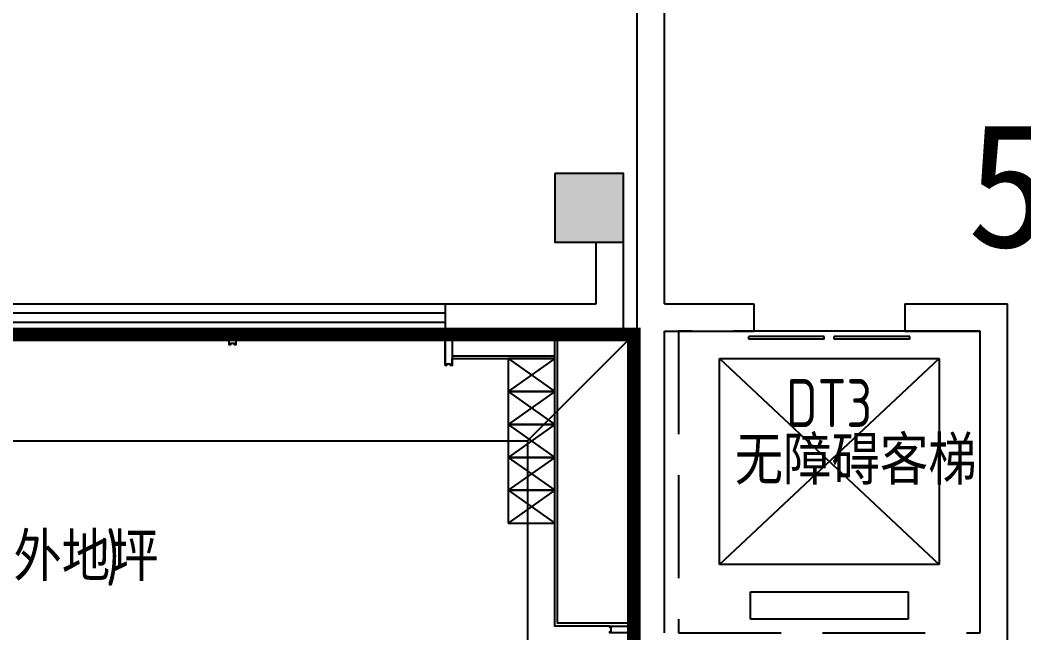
# Model space of a CAD drawing. Extents: x 512858 to 514372, y -232486 to -231710.
# Drawn here: x 513784.67 to 513791.99, y -232423.19 to -232418.73 of the extents above; entities that cross this region are included whole.
import ezdxf

# ---------------------------------------------------------------- set-up
doc = ezdxf.new("R2010")
doc.units = 0
doc.header["$LTSCALE"] = 1000
doc.linetypes.add('CACHE2', pattern=[0.1875, 0.125, -0.0625])
doc.linetypes.add('DASH', pattern=[0.35, 0.25, -0.1])
doc.layers.get('0').update_dxf_attribs({"color": 252})
for name, color, linetype in [('$面积结果', 7, 'Continuous'), ('6#-造型-1F（实施版）石材-STONE-S', 253, 'Continuous'), ('6#-造型-1F（实施版）金属型材-METAL-S', 253, 'Continuous'), ('6#-造型-银白色铝板', 252, 'Continuous'), ('A-ANNO-100-DIM-E', 253, 'Continuous'), ('A-ANNO-20-TXT', 252, 'Continuous'), ('A-DOOR', 252, 'Continuous'), ('A-STAIR', 252, 'Continuous'), ('A-STONE-S', 253, 'Continuous'), ('A-STR-CONC-C', 253, 'Continuous'), ('A-WALL-S', 252, 'Continuous'), ('A-WINDOW', 253, 'Continuous'), ('PUB_HATCH', 252, 'Continuous'), ('面积-计容-商业-1', 3, 'Continuous')]:
    doc.layers.add(name, color=color, linetype=linetype)
doc.styles.add('dw', font='simhei.ttf')
doc.styles.add('TYDG_02', font='TSSDENG.shx', dxfattribs={"width": 0.8, "bigfont": 'hztxt.shx'})

# ---------------------------------------------------------------- blocks, each defined once
blk = doc.blocks.new('2新154_FZH')
blk.add_lwpolyline([(-0.5, -0.5), (0.5, -0.5), (0.5, 0.5), (-0.5, 0.5)], close=True)
at = {"layer": 'PUB_HATCH'}
blk.add_solid([(-0.5, -0.5), (0.5, -0.5), (-0.5, 0.5), (0.5, 0.5)], dxfattribs=at)
blk = doc.blocks.new('2新231F柱')
at = {"layer": 'A-STR-CONC-C', "xscale": 499.9999999998781, "yscale": 499.9999999998781, "zscale": 499.9999999998781, "rotation": 270.0000000000084}
blk.add_blockref('2新154_FZH', (-69712, -11297.8), dxfattribs=at)
blk = doc.blocks.new('2新159a-dhrtu')
at = {"layer": '6#-造型-1F（实施版）金属型材-METAL-S'}
blk.add_lwpolyline([(2202597.2, 332571.2), (2202797.2, 332571.2), (2202797.2, 332521.2), (2202597.2, 332521.2), (2202597.2, 332531.2), (2202607.2, 332531.2), (2202607.2, 332561.2), (2202597.2, 332561.2)], close=True, dxfattribs=at)
blk = doc.blocks.new('2新164a-waraet5465478')
at = {"layer": '6#-造型-1F（实施版）金属型材-METAL-S'}
blk.add_lwpolyline([(2224547.2, 326871.2), (2224547.2, 327121.2), (2224597.2, 327121.2), (2224597.2, 326871.2), (2224587.2, 326871.2), (2224587.2, 326881.2), (2224557.2, 326881.2), (2224557.2, 326871.2)], close=True, dxfattribs=at)
blk = doc.blocks.new('2新157a-dahsedfweo334')
at = {"layer": '6#-造型-1F（实施版）金属型材-METAL-S'}
blk.add_lwpolyline([(2186872.2, 353421.1), (2186922.2, 353421.1), (2186922.2, 353521.1), (2186912.2, 353521.1), (2186912.2, 353511.1), (2186882.2, 353511.1), (2186882.2, 353521.1), (2186872.2, 353521.1)], close=True, dxfattribs=at)
blk = doc.blocks.new('2新75A$C42150BCA')
at = {"layer": '6#-造型-1F（实施版）石材-STONE-S'}
for p, q in [((-100, 19700), (-700, 19700)), ((-100, 19700), (-100, 18954)), ((-100, 18954), (-100, 18296)), ((-100, 18296), (-100, 17550))]:
    blk.add_line(p, q, dxfattribs=at)
for points in [[(-300, 17550), (-700, 17550), (-700, 17980), (-700, 18266), (-700, 18296), (-700, 18954), (-700, 18984), (-700, 19270), (-700, 19300), (-700, 19700)], [(-100, 17570.1), (-680, 17570), (-680, 17980), (-680, 18266), (-680, 18296), (-680, 18954), (-680, 18984), (-680, 19270), (-680, 19300), (-680, 19700)]]:
    blk.add_lwpolyline(points, dxfattribs=at)
at = {"layer": '6#-造型-1F（实施版）金属型材-METAL-S'}
for p, q in [((-1500, 19700), (-1500, 19450)), ((-1450, 19700), (-1450, 19500)), ((-1450, 19450), (-1450, 19500)), ((-100, 17550), (-100, 17500))]:
    blk.add_line(p, q, dxfattribs=at)
at = {"layer": 'A-STONE-S'}
for p, q in [((-1450, 19520), (-700, 19520)), ((-1450, 19500), (-700, 19500))]:
    blk.add_line(p, q, dxfattribs=at)
at = {"layer": '6#-造型-银白色铝板', "xscale": -1, "rotation": 180}
blk.add_blockref('2新157a-dahsedfweo334', (-2189947.2, 373121.1), dxfattribs=at)
at = {"layer": '6#-造型-银白色铝板'}
for name, p in [('2新164a-waraet5465478', (-2226047.2, -307421.2)), ('2新159a-dhrtu', (-2202897.2, -315021.1))]:
    blk.add_blockref(name, p, dxfattribs=at)
blk = doc.blocks.new('2新02$DORLIB2D$00000127')
at = {"color": 0}
for points in [[(-0.5333, 0.7949), (-0.5333, 0.6904)], [(-0.0333, 0.7949), (-0.5333, 0.7949)], [(-0.0333, 0.7949), (-0.0333, 0.6904)], [(0.5333, 0.7949), (0.0333, 0.7949)], [(0.0333, 0.7949), (0.0333, 0.6904)], [(0.5333, 0.7949), (0.5333, 0.6904)], [(-0.0333, 0.6904), (-0.5333, 0.6904)], [(0.5333, 0.6904), (0.0333, 0.6904)], [(0.5, 0.5), (-0.5, 0.5)]]:
    blk.add_lwpolyline(points, dxfattribs=at)

msp = doc.modelspace()

# ---------------------------------------------------------------- linework, layer by layer
at = {"color": 252}
msp.add_line((513789.0704, -232420.9938), (513789.1704, -232420.9938), dxfattribs=at)
at = {"color": 252, "linetype": 'CACHE2'}
for points in [[(513765.1704, -232412.2938), (513764.3704, -232412.2938), (513764.3704, -232421.7938), (513788.3704, -232421.7938), (513788.3704, -232423.7938)], [(513788.3704, -232421.7938), (513789.1704, -232420.9938)], [(513788.5704, -232421.1938), (513788.2304, -232421.4338)], [(513788.2304, -232421.1938), (513788.5704, -232421.4338)], [(513788.5704, -232421.4338), (513788.2304, -232421.6738)], [(513788.2304, -232421.4338), (513788.5704, -232421.6738)], [(513788.5704, -232421.6738), (513788.2304, -232421.9138)], [(513788.2304, -232421.6738), (513788.5704, -232421.9138)], [(513788.5704, -232421.9138), (513788.2304, -232422.1538)], [(513788.2304, -232421.9138), (513788.5704, -232422.1538)], [(513788.5704, -232422.1538), (513788.2304, -232422.3938)], [(513788.2304, -232422.1538), (513788.5704, -232422.3938)]]:
    msp.add_lwpolyline(points, dxfattribs=at)
at = {"color": 252}
for points in [[(513788.2304, -232421.4338), (513788.5704, -232421.4338), (513788.5704, -232421.1938), (513788.2304, -232421.1938)], [(513788.2304, -232421.6738), (513788.5704, -232421.6738), (513788.5704, -232421.4338), (513788.2304, -232421.4338)], [(513788.2304, -232421.9138), (513788.5704, -232421.9138), (513788.5704, -232421.6738), (513788.2304, -232421.6738)], [(513788.2304, -232422.1538), (513788.5704, -232422.1538), (513788.5704, -232421.9138), (513788.2304, -232421.9138)], [(513788.2304, -232422.3938), (513788.5704, -232422.3938), (513788.5704, -232422.1538), (513788.2304, -232422.1538)]]:
    msp.add_lwpolyline(points, close=True, dxfattribs=at)
at = {"layer": 'A-STAIR', "color": 252}
for p, q in [((513789.7704, -232422.6938), (513789.7704, -232421.1938)), ((513789.7704, -232421.1938), (513791.3704, -232421.1938)), ((513789.7704, -232422.6938), (513791.3704, -232421.1938)), ((513789.7704, -232421.1938), (513791.3704, -232422.6938)), ((513791.3704, -232421.1938), (513791.3704, -232422.6938)), ((513791.3704, -232422.6938), (513789.7704, -232422.6938)), ((513789.9954, -232423.0938), (513789.9954, -232422.8938)), ((513789.9954, -232422.8938), (513791.1454, -232422.8938)), ((513791.1454, -232422.8938), (513791.1454, -232423.0938)), ((513791.1454, -232423.0938), (513789.9954, -232423.0938))]:
    msp.add_line(p, q, dxfattribs=at)
at = {"layer": 'A-STAIR', "color": 252, "linetype": 'DASH', "ltscale": 0.003}
msp.add_lwpolyline([(513789.4704, -232423.1938), (513791.6704, -232423.1938), (513791.6704, -232420.9938), (513789.4704, -232420.9938)], close=True, dxfattribs=at)
at = {"layer": 'A-WALL-S', "color": 252}
for p, q in [((513789.1704, -232420.8938), (513789.1704, -232417.0938)), ((513789.3704, -232420.7938), (513789.3704, -232417.1938)), ((513788.8704, -232420.7938), (513788.8704, -232420.3438)), ((513788.8704, -232420.3438), (513789.0704, -232420.3438)), ((513789.0704, -232420.9938), (513789.0704, -232420.3438)), ((513787.7704, -232420.7938), (513788.8704, -232420.7938)), ((513787.7704, -232420.7938), (513787.7704, -232420.9938)), ((513789.3704, -232420.7938), (513790.0204, -232420.7938)), ((513791.1204, -232420.7938), (513791.8704, -232420.7938)), ((513791.8704, -232423.3938), (513791.8704, -232420.7938)), ((513789.1704, -232423.2938), (513789.1704, -232420.8938)), ((513787.7704, -232420.9938), (513789.0704, -232420.9938)), ((513789.3704, -232420.9938), (513790.0204, -232420.9938)), ((513789.3704, -232423.1938), (513789.3704, -232420.9938)), ((513791.1204, -232420.9938), (513791.6704, -232420.9938)), ((513791.6704, -232423.1938), (513791.6704, -232420.9938))]:
    msp.add_line(p, q, dxfattribs=at)
for points in [[(513790.0204, -232420.7938), (513790.0204, -232420.9938)], [(513791.1204, -232420.7938), (513791.1204, -232420.9938)]]:
    msp.add_lwpolyline(points, dxfattribs=at)
at = {"layer": 'A-WINDOW', "color": 252}
for p, q in [((513779.8204, -232420.7938), (513787.7704, -232420.7938)), ((513779.8204, -232420.8604), (513787.7704, -232420.8604)), ((513779.8204, -232420.9271), (513787.7704, -232420.9271)), ((513779.8204, -232420.9938), (513787.7704, -232420.9938))]:
    msp.add_line(p, q, dxfattribs=at)
at = {"layer": '面积-计容-商业-1', "color": 3, "const_width": 0.1}
msp.add_lwpolyline([(513813.5702, -232413.0688), (513806.4452, -232413.0688), (513806.4452, -232414.0688), (513805.4952, -232414.0688), (513805.4952, -232413.6938, 0.414214), (513804.8702, -232413.0688), (513797.1704, -232413.0688, 0.414214), (513796.5454, -232413.6938), (513796.5454, -232414.0688), (513795.5954, -232414.0688), (513795.5954, -232413.0688), (513765.1454, -232413.0688), (513765.1454, -232421.0188), (513789.1454, -232421.0188), (513789.1454, -232429.5938), (513813.5704, -232429.5938), (513813.5703, -232428.1938), (513812.5704, -232428.1938), (513812.5704, -232423.2938), (513813.5703, -232423.2938)], format="xyb", close=True, dxfattribs=at)

# ---------------------------------------------------------------- block references
at = {"color": 252, "xscale": 0.001, "yscale": 0.001, "zscale": 0.001}
for name, p in [('2新75A$C42150BCA', (513789.2704, -232440.6938)), ('2新231F柱', (513858.5324, -232408.796))]:
    msp.add_blockref(name, p, dxfattribs=at)
at = {"layer": 'A-DOOR', "color": 252, "xscale": 1.1, "yscale": -0.2, "zscale": 0.2}
msp.add_blockref('2新02$DORLIB2D$00000127', (513790.5704, -232420.8938), dxfattribs=at)

# ---------------------------------------------------------------- texts
at = {"layer": '$面积结果', "color": 3, "style": 'dw'}
msp.add_text('587.45', height=0.90647, dxfattribs=at).set_placement((513791.5737, -232420.3816))
at = {"layer": 'A-ANNO-100-DIM-E', "color": 252, "style": 'TYDG_02'}
msp.add_text('室外地坪', height=0.35259, dxfattribs=at).set_placement((513784.2709, -232422.8164))
at = {"layer": 'A-ANNO-100-DIM-E', "color": 252, "style": 'TYDG_02', "width": 0.8}
msp.add_text(')', height=0.35, dxfattribs=at).set_placement((513785.2976, -232422.8164))
at = {"layer": 'A-ANNO-20-TXT', "color": 252, "style": 'TYDG_02', "width": 0.8}
msp.add_text('DT3', height=0.35, dxfattribs=at).set_placement((513790.2548, -232421.6928))
at = {"layer": 'A-ANNO-20-TXT', "color": 252, "style": 'TYDG_02'}
msp.add_text('无障碍客梯', height=0.35259, dxfattribs=at).set_placement((513789.8815, -232422.1128))

doc.saveas('drawing.dxf')
